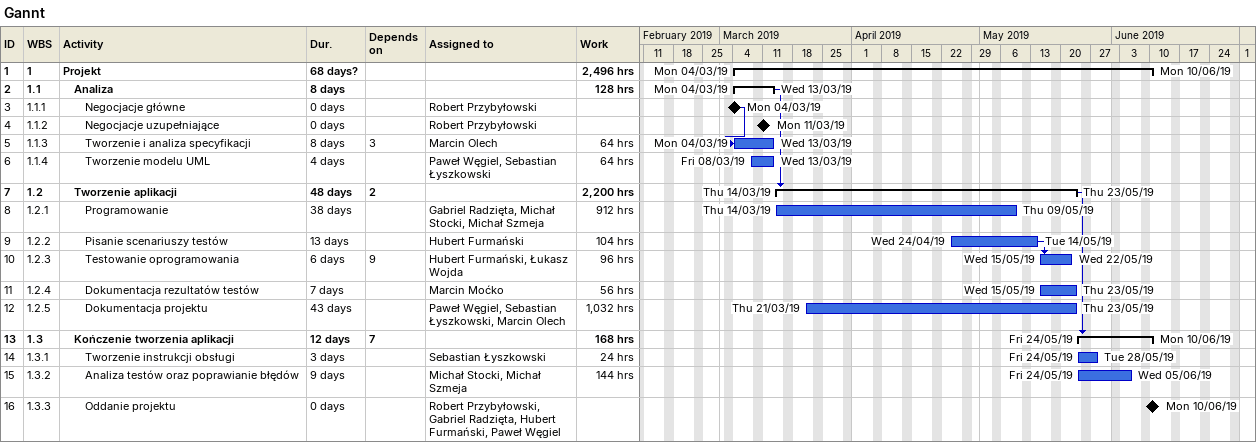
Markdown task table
Gannt

| ID | WBS | Task | Duration | Start | Finish | Predecessors | Resources | Work (h) |
|---|---|---|---|---|---|---|---|---|
| 1 | 1 | **Projekt** | 68d? | 2019-03-04 | 2019-06-10 |  |  | 2496 |
| 2 | 1.1 | **Analiza** | 8d | 2019-03-04 | 2019-03-13 |  |  | 128 |
| 3 | 1.1.1 | Negocjacje główne | 0d | 2019-03-04 | 2019-03-04 |  | Robert Przybyłowski |  |
| 4 | 1.1.2 | Negocjacje uzupełniające | 0d | 2019-03-11 | 2019-03-11 |  | Robert Przybyłowski |  |
| 5 | 1.1.3 | Tworzenie i analiza specyfikacji | 8d | 2019-03-04 | 2019-03-13 | 3 | Marcin Olech | 64 |
| 6 | 1.1.4 | Tworzenie modelu UML | 4d | 2019-03-08 | 2019-03-13 |  | Paweł Węgiel, Sebastian Łyszkowski | 64 |
| 7 | 1.2 | **Tworzenie aplikacji** | 48d | 2019-03-14 | 2019-05-23 | 2 |  | 2200 |
| 8 | 1.2.1 | Programowanie | 38d | 2019-03-14 | 2019-05-09 |  | Gabriel Radzięta, Michał Stocki, Michał Szmeja | 912 |
| 9 | 1.2.2 | Pisanie scenariuszy testów | 13d | 2019-04-24 | 2019-05-14 |  | Hubert Furmański | 104 |
| 10 | 1.2.3 | Testowanie oprogramowania | 6d | 2019-05-15 | 2019-05-22 | 9 | Hubert Furmański, Łukasz Wojda | 96 |
| 11 | 1.2.4 | Dokumentacja rezultatów testów | 7d | 2019-05-15 | 2019-05-23 |  | Marcin Moćko | 56 |
| 12 | 1.2.5 | Dokumentacja projektu | 43d | 2019-03-21 | 2019-05-23 |  | Paweł Węgiel, Sebastian Łyszkowski, Marcin Olech | 1032 |
| 13 | 1.3 | **Kończenie tworzenia aplikacji** | 12d | 2019-05-24 | 2019-06-10 | 7 |  | 168 |
| 14 | 1.3.1 | Tworzenie instrukcji obsługi | 3d | 2019-05-24 | 2019-05-28 |  | Sebastian Łyszkowski | 24 |
| 15 | 1.3.2 | Analiza testów oraz poprawianie błędów | 9d | 2019-05-24 | 2019-06-05 |  | Michał Stocki, Michał Szmeja | 144 |
| 16 | 1.3.3 | Oddanie projektu | 0d | 2019-06-10 | 2019-06-10 |  | Robert Przybyłowski, Gabriel Radzięta, Hubert Furmański, Paweł Węgiel |  |
